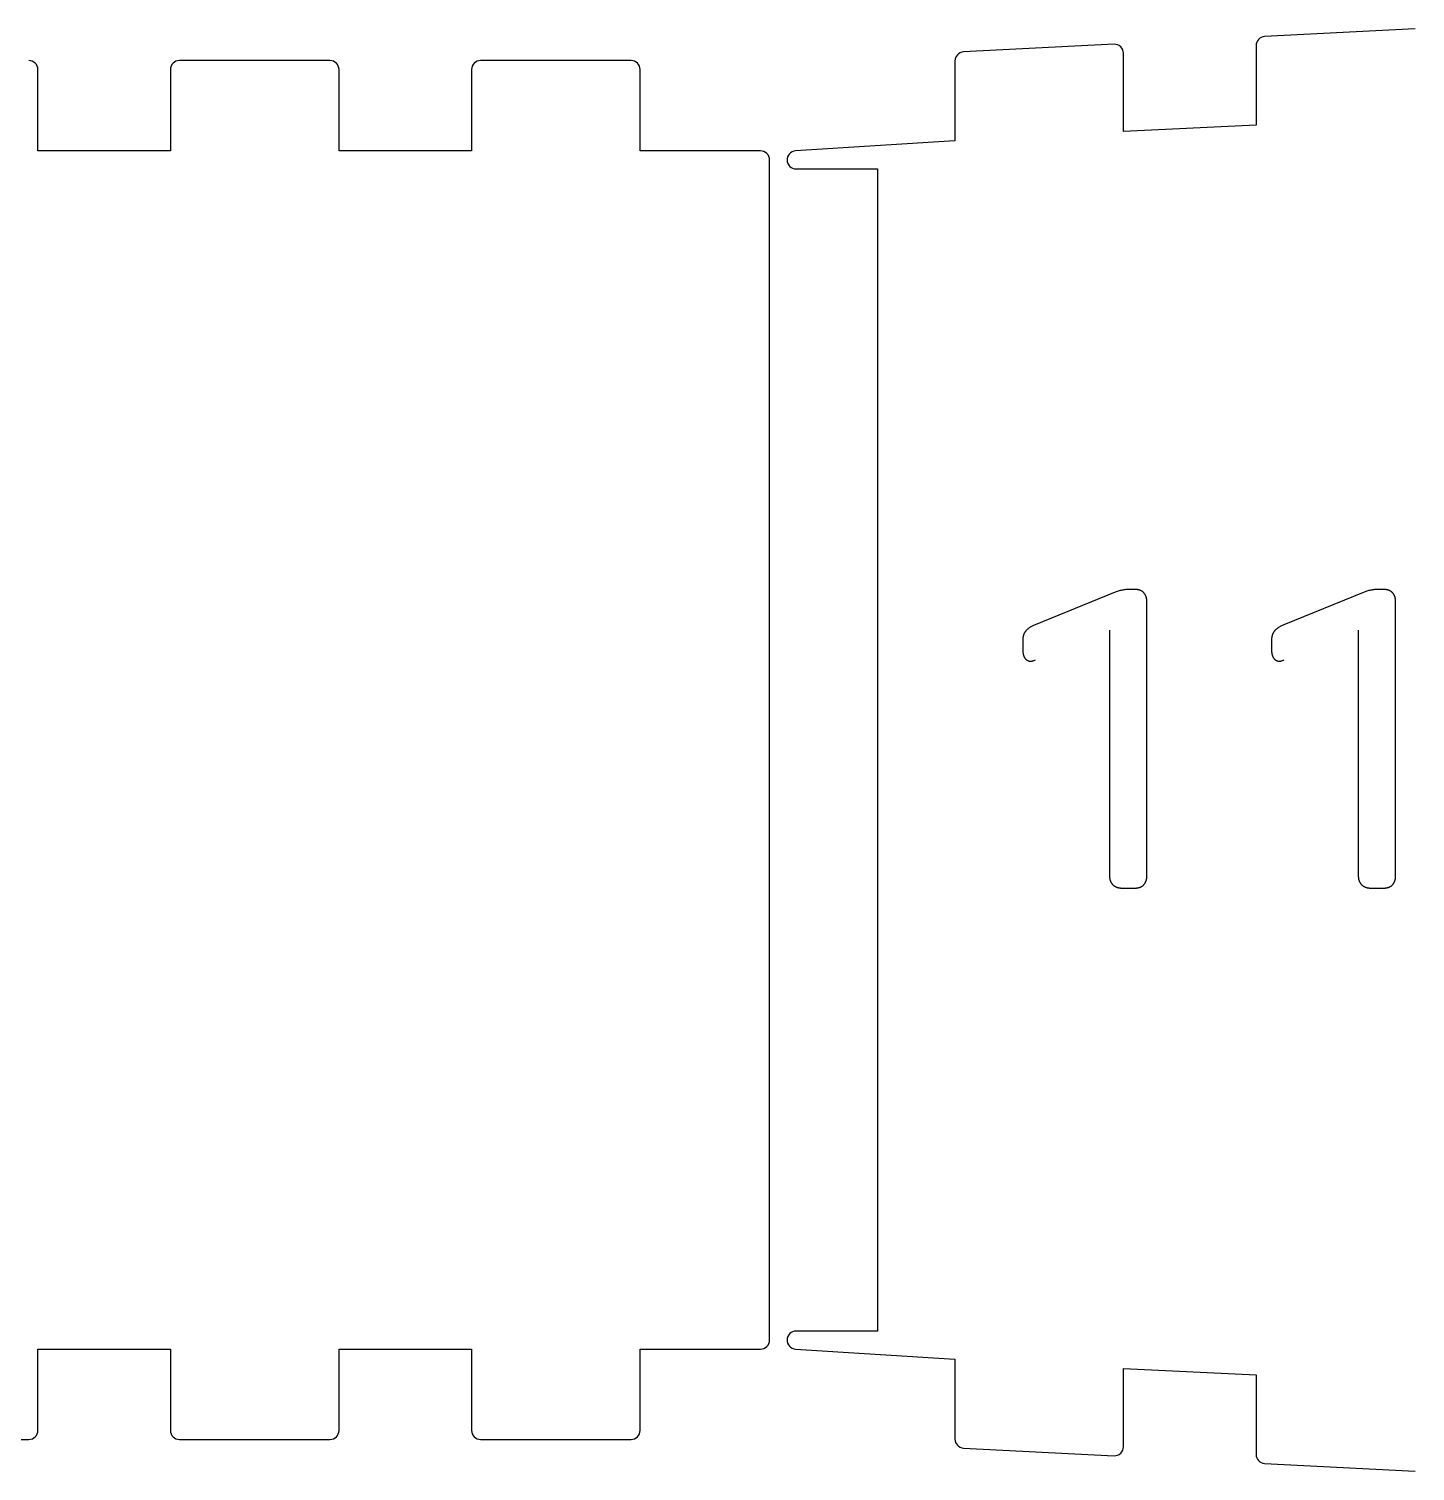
# Model space of a CAD drawing. Extents: x 296 to 1497, y 3 to 304.
# Drawn here: x 1415.23 to 1461.26, y 188.86 to 236.78 of the extents above; entities that cross this region are included whole.
import ezdxf

# ---------------------------------------------------------------- set-up
doc = ezdxf.new("R2010")
doc.units = 0
doc.layers.add('FLAT_PANELS', color=1, linetype='CONTINUOUS')
doc.layers.add('HELP_LINES', color=3, linetype='CONTINUOUS')

msp = doc.modelspace()

# ---------------------------------------------------------------- linework, layer by layer
at = {"layer": 'FLAT_PANELS'}
for p, q in [((1461.265, 236.776, 0), (1456.265, 236.52, 0)), ((1451.265, 236.264, 0), (1446.265, 236.008, 0)), ((1455.98, 236.22, 0), (1455.98, 233.579, 0)), ((1451.58, 233.363, 0), (1451.58, 235.964, 0)), ((1415.527, 232.723, 0), (1415.527, 235.423, 0)), ((1419.927, 235.423, 0), (1419.927, 232.723, 0)), ((1425.227, 235.723, 0), (1420.227, 235.723, 0)), ((1425.527, 232.723, 0), (1425.527, 235.423, 0)), ((1429.927, 235.423, 0), (1429.927, 232.723, 0)), ((1435.227, 235.723, 0), (1430.227, 235.723, 0)), ((1435.527, 232.723, 0), (1435.527, 235.423, 0)), ((1445.98, 235.708, 0), (1445.98, 233.054, 0)), ((1455.98, 233.579, 0), (1451.58, 233.363, 0)), ((1445.98, 233.054, 0), (1440.686, 232.722, 0)), ((1419.927, 232.723, 0), (1415.527, 232.723, 0)), ((1429.927, 232.723, 0), (1425.527, 232.723, 0)), ((1439.524, 232.723, 0), (1435.527, 232.723, 0)), ((1439.824, 193.215, 0), (1439.824, 232.423, 0)), ((1440.706, 232.123, 0), (1443.406, 232.123, 0)), ((1443.406, 232.123, 0), (1443.405, 193.515, 0)), ((1443.405, 193.515, 0), (1440.706, 193.515, 0)), ((1415.527, 190.215, 0), (1415.527, 192.915, 0)), ((1415.527, 192.915, 0), (1419.927, 192.915, 0)), ((1419.927, 192.915, 0), (1419.927, 190.215, 0)), ((1425.527, 190.215, 0), (1425.527, 192.915, 0)), ((1425.527, 192.915, 0), (1429.927, 192.915, 0)), ((1429.927, 192.915, 0), (1429.927, 190.215, 0)), ((1435.527, 190.215, 0), (1435.527, 192.915, 0)), ((1435.527, 192.915, 0), (1439.524, 192.915, 0)), ((1440.686, 192.916, 0), (1445.98, 192.584, 0)), ((1445.98, 192.584, 0), (1445.98, 189.93, 0)), ((1451.58, 189.674, 0), (1451.58, 192.275, 0)), ((1451.58, 192.275, 0), (1455.98, 192.059, 0)), ((1455.98, 192.059, 0), (1455.98, 189.418, 0)), ((1410.227, 189.915, 0), (1415.227, 189.915, 0)), ((1420.227, 189.915, 0), (1425.227, 189.915, 0)), ((1430.227, 189.915, 0), (1435.227, 189.915, 0)), ((1446.265, 189.63, 0), (1451.265, 189.374, 0)), ((1456.265, 189.118, 0), (1461.265, 188.862, 0))]:
    msp.add_line(p, q, dxfattribs=at)
for centre, start, end in [((1451.28, 235.964, 0), 360, 92.9311), ((1456.28, 236.22, 0), 92.9311, 180), ((1446.28, 235.708, 0), 92.9311, 180), ((1415.227, 235.423, 0), 360, 90.0002), ((1420.227, 235.423, 0), 90.0002, 180), ((1425.227, 235.423, 0), 360, 90.0002), ((1430.227, 235.423, 0), 90.0002, 180), ((1435.227, 235.423, 0), 360, 90.0002), ((1439.524, 232.423, 0), 360, 90.0003), ((1440.706, 232.423, 0), 93.8204, 270), ((1439.524, 193.215, 0), 269.9996, 0), ((1440.706, 193.215, 0), 90, 266.1796), ((1415.227, 190.215, 0), 270, 0), ((1420.227, 190.215, 0), 180, 270), ((1425.227, 190.215, 0), 270, 0), ((1430.227, 190.215, 0), 180, 270), ((1435.227, 190.215, 0), 270, 0), ((1446.28, 189.93, 0), 180, 267.0689), ((1451.28, 189.674, 0), 267.0689, 0), ((1456.28, 189.418, 0), 180, 267.0689)]:
    msp.add_arc(centre, 0.3, start, end, dxfattribs=at)
at = {"layer": 'HELP_LINES'}
for p, q in [((1451.308, 218.063), (1448.641, 216.979)), ((1451.339, 218.075), (1451.308, 218.063)), ((1451.37, 218.086), (1451.339, 218.075)), ((1451.401, 218.096), (1451.37, 218.086)), ((1451.433, 218.105), (1451.401, 218.096)), ((1451.464, 218.114), (1451.433, 218.105)), ((1451.496, 218.121), (1451.464, 218.114)), ((1451.528, 218.128), (1451.496, 218.121)), ((1451.56, 218.134), (1451.528, 218.128)), ((1451.592, 218.139), (1451.56, 218.134)), ((1451.624, 218.144), (1451.592, 218.139)), ((1451.657, 218.147), (1451.624, 218.144)), ((1451.689, 218.15), (1451.657, 218.147)), ((1451.722, 218.152), (1451.689, 218.15)), ((1451.755, 218.153), (1451.722, 218.152)), ((1451.788, 218.154), (1451.755, 218.153)), ((1451.961, 218.154), (1451.788, 218.154)), ((1451.974, 218.153), (1451.961, 218.154)), ((1451.986, 218.153), (1451.974, 218.153)), ((1451.997, 218.152), (1451.986, 218.153)), ((1452.009, 218.151), (1451.997, 218.152)), ((1452.02, 218.15), (1452.009, 218.151)), ((1452.032, 218.149), (1452.02, 218.15)), ((1452.043, 218.147), (1452.032, 218.149)), ((1452.054, 218.145), (1452.043, 218.147)), ((1452.064, 218.143), (1452.054, 218.145)), ((1452.075, 218.141), (1452.064, 218.143)), ((1452.085, 218.138), (1452.075, 218.141)), ((1452.095, 218.136), (1452.085, 218.138)), ((1452.105, 218.133), (1452.095, 218.136)), ((1452.115, 218.13), (1452.105, 218.133)), ((1452.125, 218.126), (1452.115, 218.13)), ((1452.134, 218.123), (1452.125, 218.126)), ((1452.143, 218.119), (1452.134, 218.123)), ((1452.152, 218.115), (1452.143, 218.119)), ((1452.161, 218.111), (1452.152, 218.115)), ((1452.17, 218.107), (1452.161, 218.111)), ((1452.178, 218.102), (1452.17, 218.107)), ((1452.186, 218.097), (1452.178, 218.102)), ((1452.194, 218.092), (1452.186, 218.097)), ((1452.202, 218.087), (1452.194, 218.092)), ((1452.21, 218.081), (1452.202, 218.087)), ((1452.218, 218.076), (1452.21, 218.081)), ((1452.225, 218.07), (1452.218, 218.076)), ((1452.232, 218.064), (1452.225, 218.07)), ((1452.239, 218.057), (1452.232, 218.064)), ((1452.246, 218.051), (1452.239, 218.057)), ((1452.252, 218.044), (1452.246, 218.051)), ((1452.259, 218.037), (1452.252, 218.044)), ((1452.265, 218.03), (1452.259, 218.037)), ((1452.271, 218.023), (1452.265, 218.03)), ((1452.276, 218.015), (1452.271, 218.023)), ((1452.282, 218.008), (1452.276, 218.015)), ((1459.569, 218.063), (1456.902, 216.979)), ((1459.6, 218.075), (1459.569, 218.063)), ((1459.631, 218.086), (1459.6, 218.075)), ((1459.662, 218.096), (1459.631, 218.086)), ((1459.694, 218.105), (1459.662, 218.096)), ((1459.725, 218.114), (1459.694, 218.105)), ((1459.757, 218.121), (1459.725, 218.114)), ((1459.789, 218.128), (1459.757, 218.121)), ((1459.821, 218.134), (1459.789, 218.128)), ((1459.853, 218.139), (1459.821, 218.134)), ((1459.885, 218.144), (1459.853, 218.139)), ((1459.917, 218.147), (1459.885, 218.144)), ((1459.95, 218.15), (1459.917, 218.147)), ((1459.983, 218.152), (1459.95, 218.15)), ((1460.016, 218.153), (1459.983, 218.152)), ((1460.049, 218.154), (1460.016, 218.153)), ((1460.222, 218.154), (1460.049, 218.154)), ((1460.234, 218.153), (1460.222, 218.154)), ((1460.246, 218.153), (1460.234, 218.153)), ((1460.258, 218.152), (1460.246, 218.153)), ((1460.27, 218.151), (1460.258, 218.152)), ((1460.281, 218.15), (1460.27, 218.151)), ((1460.293, 218.149), (1460.281, 218.15)), ((1460.304, 218.147), (1460.293, 218.149)), ((1460.315, 218.145), (1460.304, 218.147)), ((1460.325, 218.143), (1460.315, 218.145)), ((1460.336, 218.141), (1460.325, 218.143)), ((1460.346, 218.138), (1460.336, 218.141)), ((1460.356, 218.136), (1460.346, 218.138)), ((1460.366, 218.133), (1460.356, 218.136)), ((1460.376, 218.13), (1460.366, 218.133)), ((1460.386, 218.126), (1460.376, 218.13)), ((1460.395, 218.123), (1460.386, 218.126)), ((1460.404, 218.119), (1460.395, 218.123)), ((1460.413, 218.115), (1460.404, 218.119)), ((1460.422, 218.111), (1460.413, 218.115)), ((1460.431, 218.107), (1460.422, 218.111)), ((1460.439, 218.102), (1460.431, 218.107)), ((1460.447, 218.097), (1460.439, 218.102)), ((1460.455, 218.092), (1460.447, 218.097)), ((1460.463, 218.087), (1460.455, 218.092)), ((1460.471, 218.081), (1460.463, 218.087)), ((1460.478, 218.076), (1460.471, 218.081)), ((1460.486, 218.07), (1460.478, 218.076)), ((1460.493, 218.064), (1460.486, 218.07)), ((1460.5, 218.057), (1460.493, 218.064)), ((1460.506, 218.051), (1460.5, 218.057)), ((1460.513, 218.044), (1460.506, 218.051)), ((1460.519, 218.037), (1460.513, 218.044)), ((1460.526, 218.03), (1460.519, 218.037)), ((1460.532, 218.023), (1460.526, 218.03)), ((1460.537, 218.015), (1460.532, 218.023)), ((1460.543, 218.008), (1460.537, 218.015)), ((1452.287, 218), (1452.282, 218.008)), ((1452.292, 217.992), (1452.287, 218)), ((1452.297, 217.984), (1452.292, 217.992)), ((1452.302, 217.976), (1452.297, 217.984)), ((1452.307, 217.968), (1452.302, 217.976)), ((1452.311, 217.96), (1452.307, 217.968)), ((1452.315, 217.951), (1452.311, 217.96)), ((1452.319, 217.942), (1452.315, 217.951)), ((1452.323, 217.933), (1452.319, 217.942)), ((1452.326, 217.924), (1452.323, 217.933)), ((1452.33, 217.915), (1452.326, 217.924)), ((1452.333, 217.906), (1452.33, 217.915)), ((1452.336, 217.896), (1452.333, 217.906)), ((1452.338, 217.887), (1452.336, 217.896)), ((1452.341, 217.877), (1452.338, 217.887)), ((1452.343, 217.867), (1452.341, 217.877)), ((1452.345, 217.857), (1452.343, 217.867)), ((1452.347, 217.846), (1452.345, 217.857)), ((1452.349, 217.836), (1452.347, 217.846)), ((1452.351, 217.825), (1452.349, 217.836)), ((1452.352, 217.815), (1452.351, 217.825)), ((1452.353, 217.804), (1452.352, 217.815)), ((1452.354, 217.793), (1452.353, 217.804)), ((1452.355, 217.782), (1452.354, 217.793)), ((1452.355, 217.77), (1452.355, 217.782)), ((1452.355, 217.759), (1452.355, 217.77)), ((1452.356, 217.747), (1452.355, 217.759)), ((1452.355, 208.626), (1452.356, 217.747)), ((1460.548, 218), (1460.543, 218.008)), ((1460.553, 217.992), (1460.548, 218)), ((1460.558, 217.984), (1460.553, 217.992)), ((1460.563, 217.976), (1460.558, 217.984)), ((1460.568, 217.968), (1460.563, 217.976)), ((1460.572, 217.96), (1460.568, 217.968)), ((1460.576, 217.951), (1460.572, 217.96)), ((1460.58, 217.942), (1460.576, 217.951)), ((1460.584, 217.933), (1460.58, 217.942)), ((1460.587, 217.924), (1460.584, 217.933)), ((1460.591, 217.915), (1460.587, 217.924)), ((1460.594, 217.906), (1460.591, 217.915)), ((1460.597, 217.896), (1460.594, 217.906)), ((1460.599, 217.887), (1460.597, 217.896)), ((1460.602, 217.877), (1460.599, 217.887)), ((1460.604, 217.867), (1460.602, 217.877)), ((1460.606, 217.857), (1460.604, 217.867)), ((1460.608, 217.846), (1460.606, 217.857)), ((1460.61, 217.836), (1460.608, 217.846)), ((1460.611, 217.825), (1460.61, 217.836)), ((1460.613, 217.815), (1460.611, 217.825)), ((1460.614, 217.804), (1460.613, 217.815)), ((1460.615, 217.793), (1460.614, 217.804)), ((1460.615, 217.782), (1460.615, 217.793)), ((1460.616, 217.77), (1460.615, 217.782)), ((1460.616, 217.759), (1460.616, 217.77)), ((1460.616, 217.747), (1460.616, 217.759)), ((1460.616, 208.626), (1460.616, 217.747)), ((1448.245, 216.578), (1448.243, 216.567)), ((1448.247, 216.589), (1448.245, 216.578)), ((1448.249, 216.599), (1448.247, 216.589)), ((1448.252, 216.61), (1448.249, 216.599)), ((1448.255, 216.62), (1448.252, 216.61)), ((1448.258, 216.63), (1448.255, 216.62)), ((1448.261, 216.64), (1448.258, 216.63)), ((1448.264, 216.65), (1448.261, 216.64)), ((1448.268, 216.66), (1448.264, 216.65)), ((1448.271, 216.669), (1448.268, 216.66)), ((1448.275, 216.679), (1448.271, 216.669)), ((1448.279, 216.688), (1448.275, 216.679)), ((1448.284, 216.697), (1448.279, 216.688)), ((1448.288, 216.706), (1448.284, 216.697)), ((1448.293, 216.714), (1448.288, 216.706)), ((1448.298, 216.723), (1448.293, 216.714)), ((1448.303, 216.731), (1448.298, 216.723)), ((1448.308, 216.739), (1448.303, 216.731)), ((1448.314, 216.747), (1448.308, 216.739)), ((1448.32, 216.755), (1448.314, 216.747)), ((1448.326, 216.763), (1448.32, 216.755)), ((1448.332, 216.77), (1448.326, 216.763)), ((1448.338, 216.778), (1448.332, 216.77)), ((1448.345, 216.785), (1448.338, 216.778)), ((1448.351, 216.792), (1448.345, 216.785)), ((1448.358, 216.799), (1448.351, 216.792)), ((1448.366, 216.806), (1448.358, 216.799)), ((1448.38, 216.82), (1448.366, 216.806)), ((1448.396, 216.834), (1448.38, 216.82)), ((1448.412, 216.847), (1448.396, 216.834)), ((1448.429, 216.86), (1448.412, 216.847)), ((1448.447, 216.873), (1448.429, 216.86)), ((1448.466, 216.886), (1448.447, 216.873)), ((1448.485, 216.898), (1448.466, 216.886)), ((1448.505, 216.911), (1448.485, 216.898)), ((1448.526, 216.923), (1448.505, 216.911)), ((1448.548, 216.934), (1448.526, 216.923)), ((1448.57, 216.946), (1448.548, 216.934)), ((1448.593, 216.957), (1448.57, 216.946)), ((1448.617, 216.968), (1448.593, 216.957)), ((1448.641, 216.979), (1448.617, 216.968)), ((1451.115, 216.804), (1451.115, 208.626)), ((1456.506, 216.578), (1456.504, 216.567)), ((1456.508, 216.589), (1456.506, 216.578)), ((1456.51, 216.599), (1456.508, 216.589)), ((1456.513, 216.61), (1456.51, 216.599)), ((1456.515, 216.62), (1456.513, 216.61)), ((1456.518, 216.63), (1456.515, 216.62)), ((1456.522, 216.64), (1456.518, 216.63)), ((1456.525, 216.65), (1456.522, 216.64)), ((1456.528, 216.66), (1456.525, 216.65)), ((1456.532, 216.669), (1456.528, 216.66)), ((1456.536, 216.679), (1456.532, 216.669)), ((1456.54, 216.688), (1456.536, 216.679)), ((1456.545, 216.697), (1456.54, 216.688)), ((1456.549, 216.706), (1456.545, 216.697)), ((1456.554, 216.714), (1456.549, 216.706)), ((1456.559, 216.723), (1456.554, 216.714)), ((1456.564, 216.731), (1456.559, 216.723)), ((1456.569, 216.739), (1456.564, 216.731)), ((1456.575, 216.747), (1456.569, 216.739)), ((1456.581, 216.755), (1456.575, 216.747)), ((1456.587, 216.763), (1456.581, 216.755)), ((1456.593, 216.77), (1456.587, 216.763)), ((1456.599, 216.778), (1456.593, 216.77)), ((1456.606, 216.785), (1456.599, 216.778)), ((1456.612, 216.792), (1456.606, 216.785)), ((1456.619, 216.799), (1456.612, 216.792)), ((1456.626, 216.806), (1456.619, 216.799)), ((1456.641, 216.82), (1456.626, 216.806)), ((1456.657, 216.834), (1456.641, 216.82)), ((1456.673, 216.847), (1456.657, 216.834)), ((1456.69, 216.86), (1456.673, 216.847)), ((1456.708, 216.873), (1456.69, 216.86)), ((1456.727, 216.886), (1456.708, 216.873)), ((1456.746, 216.898), (1456.727, 216.886)), ((1456.766, 216.911), (1456.746, 216.898)), ((1456.787, 216.923), (1456.766, 216.911)), ((1456.808, 216.934), (1456.787, 216.923)), ((1456.831, 216.946), (1456.808, 216.934)), ((1456.854, 216.957), (1456.831, 216.946)), ((1456.878, 216.968), (1456.854, 216.957)), ((1456.902, 216.979), (1456.878, 216.968)), ((1459.376, 216.804), (1459.376, 208.626)), ((1448.236, 216.498), (1448.235, 216.486)), ((1448.235, 216.486), (1448.235, 216.132)), ((1448.235, 216.132), (1448.235, 216.112)), ((1448.235, 216.112), (1448.236, 216.093)), ((1448.237, 216.522), (1448.236, 216.51)), ((1448.236, 216.51), (1448.236, 216.498)), ((1448.236, 216.093), (1448.237, 216.074)), ((1448.238, 216.533), (1448.237, 216.522)), ((1448.24, 216.545), (1448.238, 216.533)), ((1448.241, 216.556), (1448.24, 216.545)), ((1448.243, 216.567), (1448.241, 216.556)), ((1456.497, 216.498), (1456.496, 216.486)), ((1456.496, 216.486), (1456.496, 216.132)), ((1456.496, 216.132), (1456.496, 216.112)), ((1456.496, 216.112), (1456.497, 216.093)), ((1456.498, 216.522), (1456.497, 216.51)), ((1456.497, 216.51), (1456.497, 216.498)), ((1456.497, 216.093), (1456.498, 216.074)), ((1456.499, 216.533), (1456.498, 216.522)), ((1456.501, 216.545), (1456.499, 216.533)), ((1456.502, 216.556), (1456.501, 216.545)), ((1456.504, 216.567), (1456.502, 216.556)), ((1448.237, 216.074), (1448.239, 216.055)), ((1448.239, 216.055), (1448.242, 216.037)), ((1448.242, 216.037), (1448.243, 216.028)), ((1448.243, 216.028), (1448.245, 216.019)), ((1448.245, 216.019), (1448.246, 216.011)), ((1448.246, 216.011), (1448.248, 216.002)), ((1448.248, 216.002), (1448.25, 215.994)), ((1448.25, 215.994), (1448.253, 215.986)), ((1448.253, 215.986), (1448.255, 215.978)), ((1448.255, 215.978), (1448.257, 215.97)), ((1448.257, 215.97), (1448.26, 215.962)), ((1448.26, 215.962), (1448.262, 215.954)), ((1448.262, 215.954), (1448.265, 215.946)), ((1448.265, 215.946), (1448.268, 215.939)), ((1448.268, 215.939), (1448.271, 215.931)), ((1448.271, 215.931), (1448.275, 215.924)), ((1448.275, 215.924), (1448.278, 215.917)), ((1448.278, 215.917), (1448.282, 215.91)), ((1448.282, 215.91), (1448.285, 215.903)), ((1448.285, 215.903), (1448.289, 215.896)), ((1448.289, 215.896), (1448.293, 215.889)), ((1448.293, 215.889), (1448.297, 215.883)), ((1448.297, 215.883), (1448.301, 215.877)), ((1448.301, 215.877), (1448.306, 215.87)), ((1448.306, 215.87), (1448.31, 215.864)), ((1448.31, 215.864), (1448.315, 215.858)), ((1448.315, 215.858), (1448.319, 215.852)), ((1448.319, 215.852), (1448.324, 215.847)), ((1448.324, 215.847), (1448.329, 215.841)), ((1448.329, 215.841), (1448.334, 215.836)), ((1448.334, 215.836), (1448.339, 215.831)), ((1448.339, 215.831), (1448.344, 215.826)), ((1448.344, 215.826), (1448.349, 215.822)), ((1448.349, 215.822), (1448.354, 215.817)), ((1448.354, 215.817), (1448.36, 215.813)), ((1448.36, 215.813), (1448.365, 215.809)), ((1448.365, 215.809), (1448.371, 215.805)), ((1448.371, 215.805), (1448.376, 215.802)), ((1448.376, 215.802), (1448.382, 215.798)), ((1448.382, 215.798), (1448.388, 215.795)), ((1448.388, 215.795), (1448.394, 215.792)), ((1448.394, 215.792), (1448.4, 215.789)), ((1448.4, 215.789), (1448.406, 215.787)), ((1448.406, 215.787), (1448.412, 215.784)), ((1448.412, 215.784), (1448.418, 215.782)), ((1448.418, 215.782), (1448.425, 215.78)), ((1448.425, 215.78), (1448.431, 215.778)), ((1448.431, 215.778), (1448.438, 215.776)), ((1448.438, 215.776), (1448.444, 215.775)), ((1448.444, 215.775), (1448.451, 215.774)), ((1448.451, 215.774), (1448.458, 215.773)), ((1448.458, 215.773), (1448.465, 215.772)), ((1448.465, 215.772), (1448.472, 215.771)), ((1448.472, 215.771), (1448.479, 215.771)), ((1448.479, 215.771), (1448.486, 215.77)), ((1448.486, 215.77), (1448.493, 215.77)), ((1448.493, 215.77), (1448.499, 215.77)), ((1448.499, 215.77), (1448.504, 215.77)), ((1448.504, 215.77), (1448.51, 215.771)), ((1448.51, 215.771), (1448.516, 215.771)), ((1448.516, 215.771), (1448.521, 215.772)), ((1448.521, 215.772), (1448.527, 215.772)), ((1448.527, 215.772), (1448.532, 215.773)), ((1448.532, 215.773), (1448.538, 215.774)), ((1448.538, 215.774), (1448.543, 215.775)), ((1448.543, 215.775), (1448.548, 215.776)), ((1448.548, 215.776), (1448.554, 215.778)), ((1448.554, 215.778), (1448.559, 215.779)), ((1448.559, 215.779), (1448.565, 215.781)), ((1448.565, 215.781), (1448.57, 215.782)), ((1448.57, 215.782), (1448.575, 215.784)), ((1448.575, 215.784), (1448.654, 215.815)), ((1456.498, 216.074), (1456.5, 216.055)), ((1456.5, 216.055), (1456.503, 216.037)), ((1456.503, 216.037), (1456.504, 216.028)), ((1456.504, 216.028), (1456.506, 216.019)), ((1456.506, 216.019), (1456.507, 216.011)), ((1456.507, 216.011), (1456.509, 216.002)), ((1456.509, 216.002), (1456.511, 215.994)), ((1456.511, 215.994), (1456.513, 215.986)), ((1456.513, 215.986), (1456.516, 215.978)), ((1456.516, 215.978), (1456.518, 215.97)), ((1456.518, 215.97), (1456.521, 215.962)), ((1456.521, 215.962), (1456.523, 215.954)), ((1456.523, 215.954), (1456.526, 215.946)), ((1456.526, 215.946), (1456.529, 215.939)), ((1456.529, 215.939), (1456.532, 215.931)), ((1456.532, 215.931), (1456.536, 215.924)), ((1456.536, 215.924), (1456.539, 215.917)), ((1456.539, 215.917), (1456.542, 215.91)), ((1456.542, 215.91), (1456.546, 215.903)), ((1456.546, 215.903), (1456.55, 215.896)), ((1456.55, 215.896), (1456.554, 215.889)), ((1456.554, 215.889), (1456.558, 215.883)), ((1456.558, 215.883), (1456.562, 215.877)), ((1456.562, 215.877), (1456.567, 215.87)), ((1456.567, 215.87), (1456.571, 215.864)), ((1456.571, 215.864), (1456.576, 215.858)), ((1456.576, 215.858), (1456.58, 215.852)), ((1456.58, 215.852), (1456.585, 215.847)), ((1456.585, 215.847), (1456.59, 215.841)), ((1456.59, 215.841), (1456.595, 215.836)), ((1456.595, 215.836), (1456.6, 215.831)), ((1456.6, 215.831), (1456.605, 215.826)), ((1456.605, 215.826), (1456.61, 215.822)), ((1456.61, 215.822), (1456.615, 215.817)), ((1456.615, 215.817), (1456.621, 215.813)), ((1456.621, 215.813), (1456.626, 215.809)), ((1456.626, 215.809), (1456.632, 215.805)), ((1456.632, 215.805), (1456.637, 215.802)), ((1456.637, 215.802), (1456.643, 215.798)), ((1456.643, 215.798), (1456.649, 215.795)), ((1456.649, 215.795), (1456.655, 215.792)), ((1456.655, 215.792), (1456.661, 215.789)), ((1456.661, 215.789), (1456.667, 215.787)), ((1456.667, 215.787), (1456.673, 215.784)), ((1456.673, 215.784), (1456.679, 215.782)), ((1456.679, 215.782), (1456.685, 215.78)), ((1456.685, 215.78), (1456.692, 215.778)), ((1456.692, 215.778), (1456.698, 215.776)), ((1456.698, 215.776), (1456.705, 215.775)), ((1456.705, 215.775), (1456.712, 215.774)), ((1456.712, 215.774), (1456.719, 215.773)), ((1456.719, 215.773), (1456.725, 215.772)), ((1456.725, 215.772), (1456.732, 215.771)), ((1456.732, 215.771), (1456.739, 215.771)), ((1456.739, 215.771), (1456.747, 215.77)), ((1456.747, 215.77), (1456.754, 215.77)), ((1456.754, 215.77), (1456.76, 215.77)), ((1456.76, 215.77), (1456.765, 215.77)), ((1456.765, 215.77), (1456.771, 215.771)), ((1456.771, 215.771), (1456.776, 215.771)), ((1456.776, 215.771), (1456.782, 215.772)), ((1456.782, 215.772), (1456.787, 215.772)), ((1456.787, 215.772), (1456.793, 215.773)), ((1456.793, 215.773), (1456.798, 215.774)), ((1456.798, 215.774), (1456.804, 215.775)), ((1456.804, 215.775), (1456.809, 215.776)), ((1456.809, 215.776), (1456.815, 215.778)), ((1456.815, 215.778), (1456.82, 215.779)), ((1456.82, 215.779), (1456.825, 215.781)), ((1456.825, 215.781), (1456.831, 215.782)), ((1456.831, 215.782), (1456.836, 215.784)), ((1456.836, 215.784), (1456.915, 215.815)), ((1451.115, 208.626), (1451.116, 208.615)), ((1451.116, 208.615), (1451.116, 208.604)), ((1451.116, 208.604), (1451.117, 208.592)), ((1451.117, 208.592), (1451.118, 208.581)), ((1451.118, 208.581), (1451.119, 208.571)), ((1451.119, 208.571), (1451.121, 208.56)), ((1451.121, 208.56), (1451.122, 208.549)), ((1451.122, 208.549), (1451.124, 208.539)), ((1451.124, 208.539), (1451.126, 208.529)), ((1451.126, 208.529), (1451.129, 208.518)), ((1451.129, 208.518), (1451.131, 208.508)), ((1451.131, 208.508), (1451.134, 208.499)), ((1451.134, 208.499), (1451.137, 208.489)), ((1451.137, 208.489), (1451.14, 208.48)), ((1451.14, 208.48), (1451.144, 208.47)), ((1451.144, 208.47), (1451.147, 208.461)), ((1451.147, 208.461), (1451.151, 208.452)), ((1451.151, 208.452), (1451.155, 208.443)), ((1451.155, 208.443), (1451.159, 208.434)), ((1451.159, 208.434), (1451.164, 208.426)), ((1451.164, 208.426), (1451.169, 208.417)), ((1452.307, 208.417), (1452.311, 208.426)), ((1452.311, 208.426), (1452.315, 208.434)), ((1452.315, 208.434), (1452.319, 208.443)), ((1452.319, 208.443), (1452.323, 208.452)), ((1452.323, 208.452), (1452.326, 208.461)), ((1452.326, 208.461), (1452.33, 208.47)), ((1452.33, 208.47), (1452.333, 208.48)), ((1452.333, 208.48), (1452.336, 208.489)), ((1452.336, 208.489), (1452.338, 208.499)), ((1452.338, 208.499), (1452.341, 208.508)), ((1452.341, 208.508), (1452.343, 208.518)), ((1452.343, 208.518), (1452.345, 208.529)), ((1452.345, 208.529), (1452.347, 208.539)), ((1452.347, 208.539), (1452.349, 208.549)), ((1452.349, 208.549), (1452.351, 208.56)), ((1452.351, 208.56), (1452.352, 208.571)), ((1452.352, 208.571), (1452.353, 208.581)), ((1452.353, 208.581), (1452.354, 208.592)), ((1452.354, 208.592), (1452.355, 208.604)), ((1452.355, 208.615), (1452.355, 208.626)), ((1452.355, 208.604), (1452.355, 208.615)), ((1459.376, 208.626), (1459.377, 208.615)), ((1459.377, 208.615), (1459.377, 208.604)), ((1459.377, 208.604), (1459.378, 208.592)), ((1459.378, 208.592), (1459.379, 208.581)), ((1459.379, 208.581), (1459.38, 208.571)), ((1459.38, 208.571), (1459.382, 208.56)), ((1459.382, 208.56), (1459.383, 208.549)), ((1459.383, 208.549), (1459.385, 208.539)), ((1459.385, 208.539), (1459.387, 208.529)), ((1459.387, 208.529), (1459.389, 208.518)), ((1459.389, 208.518), (1459.392, 208.508)), ((1459.392, 208.508), (1459.395, 208.499)), ((1459.395, 208.499), (1459.398, 208.489)), ((1459.398, 208.489), (1459.401, 208.48)), ((1459.401, 208.48), (1459.404, 208.47)), ((1459.404, 208.47), (1459.408, 208.461)), ((1459.408, 208.461), (1459.412, 208.452)), ((1459.412, 208.452), (1459.416, 208.443)), ((1459.416, 208.443), (1459.42, 208.434)), ((1459.42, 208.434), (1459.425, 208.426)), ((1459.425, 208.426), (1459.43, 208.417)), ((1460.568, 208.417), (1460.572, 208.426)), ((1460.572, 208.426), (1460.576, 208.434)), ((1460.576, 208.434), (1460.58, 208.443)), ((1460.58, 208.443), (1460.584, 208.452)), ((1460.584, 208.452), (1460.587, 208.461)), ((1460.587, 208.461), (1460.591, 208.47)), ((1460.591, 208.47), (1460.594, 208.48)), ((1460.594, 208.48), (1460.597, 208.489)), ((1460.597, 208.489), (1460.599, 208.499)), ((1460.599, 208.499), (1460.602, 208.508)), ((1460.602, 208.508), (1460.604, 208.518)), ((1460.604, 208.518), (1460.606, 208.529)), ((1460.606, 208.529), (1460.608, 208.539)), ((1460.608, 208.539), (1460.61, 208.549)), ((1460.61, 208.549), (1460.611, 208.56)), ((1460.611, 208.56), (1460.613, 208.571)), ((1460.613, 208.571), (1460.614, 208.581)), ((1460.614, 208.581), (1460.615, 208.592)), ((1460.615, 208.604), (1460.616, 208.615)), ((1460.615, 208.592), (1460.615, 208.604)), ((1460.616, 208.615), (1460.616, 208.626)), ((1451.169, 208.417), (1451.174, 208.409)), ((1451.174, 208.409), (1451.179, 208.401)), ((1451.179, 208.401), (1451.184, 208.393)), ((1451.184, 208.393), (1451.19, 208.385)), ((1451.19, 208.385), (1451.196, 208.377)), ((1451.196, 208.377), (1451.202, 208.37)), ((1451.202, 208.37), (1451.208, 208.362)), ((1451.208, 208.362), (1451.215, 208.355)), ((1451.215, 208.355), (1451.221, 208.348)), ((1451.221, 208.348), (1451.228, 208.341)), ((1451.228, 208.341), (1451.235, 208.334)), ((1451.235, 208.334), (1451.243, 208.328)), ((1451.243, 208.328), (1451.25, 208.321)), ((1451.25, 208.321), (1451.258, 208.315)), ((1451.258, 208.315), (1451.266, 208.309)), ((1451.266, 208.309), (1451.274, 208.304)), ((1451.274, 208.304), (1451.282, 208.298)), ((1451.282, 208.298), (1451.29, 208.293)), ((1451.29, 208.293), (1451.299, 208.288)), ((1451.299, 208.288), (1451.308, 208.283)), ((1451.308, 208.283), (1451.316, 208.279)), ((1451.316, 208.279), (1451.325, 208.274)), ((1451.325, 208.274), (1451.335, 208.27)), ((1451.335, 208.27), (1451.344, 208.266)), ((1451.344, 208.266), (1451.354, 208.262)), ((1451.354, 208.262), (1451.363, 208.259)), ((1451.363, 208.259), (1451.373, 208.256)), ((1451.373, 208.256), (1451.383, 208.252)), ((1451.383, 208.252), (1451.394, 208.25)), ((1451.394, 208.25), (1451.404, 208.247)), ((1451.404, 208.247), (1451.415, 208.244)), ((1451.415, 208.244), (1451.425, 208.242)), ((1451.425, 208.242), (1451.436, 208.24)), ((1451.436, 208.24), (1451.447, 208.238)), ((1451.447, 208.238), (1451.459, 208.237)), ((1451.459, 208.237), (1451.47, 208.235)), ((1451.47, 208.235), (1451.482, 208.234)), ((1451.482, 208.234), (1451.493, 208.233)), ((1451.493, 208.233), (1451.505, 208.232)), ((1451.505, 208.232), (1451.517, 208.232)), ((1451.517, 208.232), (1451.53, 208.232)), ((1451.53, 208.232), (1451.961, 208.232)), ((1451.961, 208.232), (1451.974, 208.232)), ((1451.974, 208.232), (1451.986, 208.232)), ((1451.986, 208.232), (1451.997, 208.233)), ((1451.997, 208.233), (1452.009, 208.234)), ((1452.009, 208.234), (1452.02, 208.235)), ((1452.02, 208.235), (1452.032, 208.237)), ((1452.032, 208.237), (1452.043, 208.238)), ((1452.043, 208.238), (1452.054, 208.24)), ((1452.054, 208.24), (1452.064, 208.242)), ((1452.064, 208.242), (1452.075, 208.244)), ((1452.075, 208.244), (1452.085, 208.247)), ((1452.085, 208.247), (1452.095, 208.25)), ((1452.095, 208.25), (1452.105, 208.252)), ((1452.105, 208.252), (1452.115, 208.256)), ((1452.115, 208.256), (1452.125, 208.259)), ((1452.125, 208.259), (1452.134, 208.262)), ((1452.134, 208.262), (1452.143, 208.266)), ((1452.143, 208.266), (1452.152, 208.27)), ((1452.152, 208.27), (1452.161, 208.274)), ((1452.161, 208.274), (1452.17, 208.279)), ((1452.17, 208.279), (1452.178, 208.283)), ((1452.178, 208.283), (1452.186, 208.288)), ((1452.186, 208.288), (1452.194, 208.293)), ((1452.194, 208.293), (1452.202, 208.298)), ((1452.202, 208.298), (1452.21, 208.304)), ((1452.21, 208.304), (1452.218, 208.309)), ((1452.218, 208.309), (1452.225, 208.315)), ((1452.225, 208.315), (1452.232, 208.321)), ((1452.232, 208.321), (1452.239, 208.328)), ((1452.239, 208.328), (1452.246, 208.334)), ((1452.246, 208.334), (1452.252, 208.341)), ((1452.252, 208.341), (1452.259, 208.348)), ((1452.259, 208.348), (1452.265, 208.355)), ((1452.265, 208.355), (1452.271, 208.362)), ((1452.271, 208.362), (1452.276, 208.37)), ((1452.276, 208.37), (1452.282, 208.377)), ((1452.282, 208.377), (1452.287, 208.385)), ((1452.287, 208.385), (1452.292, 208.393)), ((1452.292, 208.393), (1452.297, 208.401)), ((1452.297, 208.401), (1452.302, 208.409)), ((1452.302, 208.409), (1452.307, 208.417)), ((1459.43, 208.417), (1459.435, 208.409)), ((1459.435, 208.409), (1459.44, 208.401)), ((1459.44, 208.401), (1459.445, 208.393)), ((1459.445, 208.393), (1459.451, 208.385)), ((1459.451, 208.385), (1459.457, 208.377)), ((1459.457, 208.377), (1459.463, 208.37)), ((1459.463, 208.37), (1459.469, 208.362)), ((1459.469, 208.362), (1459.475, 208.355)), ((1459.475, 208.355), (1459.482, 208.348)), ((1459.482, 208.348), (1459.489, 208.341)), ((1459.489, 208.341), (1459.496, 208.334)), ((1459.496, 208.334), (1459.504, 208.328)), ((1459.504, 208.328), (1459.511, 208.321)), ((1459.511, 208.321), (1459.519, 208.315)), ((1459.519, 208.315), (1459.527, 208.309)), ((1459.527, 208.309), (1459.535, 208.304)), ((1459.535, 208.304), (1459.543, 208.298)), ((1459.543, 208.298), (1459.551, 208.293)), ((1459.551, 208.293), (1459.56, 208.288)), ((1459.56, 208.288), (1459.568, 208.283)), ((1459.568, 208.283), (1459.577, 208.279)), ((1459.577, 208.279), (1459.586, 208.274)), ((1459.586, 208.274), (1459.596, 208.27)), ((1459.596, 208.27), (1459.605, 208.266)), ((1459.605, 208.266), (1459.614, 208.262)), ((1459.614, 208.262), (1459.624, 208.259)), ((1459.624, 208.259), (1459.634, 208.256)), ((1459.634, 208.256), (1459.644, 208.252)), ((1459.644, 208.252), (1459.654, 208.25)), ((1459.654, 208.25), (1459.665, 208.247)), ((1459.665, 208.247), (1459.675, 208.244)), ((1459.675, 208.244), (1459.686, 208.242)), ((1459.686, 208.242), (1459.697, 208.24)), ((1459.697, 208.24), (1459.708, 208.238)), ((1459.708, 208.238), (1459.719, 208.237)), ((1459.719, 208.237), (1459.731, 208.235)), ((1459.731, 208.235), (1459.742, 208.234)), ((1459.742, 208.234), (1459.754, 208.233)), ((1459.754, 208.233), (1459.766, 208.232)), ((1459.766, 208.232), (1459.778, 208.232)), ((1459.778, 208.232), (1459.791, 208.232)), ((1459.791, 208.232), (1460.222, 208.232)), ((1460.222, 208.232), (1460.234, 208.232)), ((1460.234, 208.232), (1460.246, 208.232)), ((1460.246, 208.232), (1460.258, 208.233)), ((1460.258, 208.233), (1460.27, 208.234)), ((1460.27, 208.234), (1460.281, 208.235)), ((1460.281, 208.235), (1460.293, 208.237)), ((1460.293, 208.237), (1460.304, 208.238)), ((1460.304, 208.238), (1460.315, 208.24)), ((1460.315, 208.24), (1460.325, 208.242)), ((1460.325, 208.242), (1460.336, 208.244)), ((1460.336, 208.244), (1460.346, 208.247)), ((1460.346, 208.247), (1460.356, 208.25)), ((1460.356, 208.25), (1460.366, 208.252)), ((1460.366, 208.252), (1460.376, 208.256)), ((1460.376, 208.256), (1460.386, 208.259)), ((1460.386, 208.259), (1460.395, 208.262)), ((1460.395, 208.262), (1460.404, 208.266)), ((1460.404, 208.266), (1460.413, 208.27)), ((1460.413, 208.27), (1460.422, 208.274)), ((1460.422, 208.274), (1460.431, 208.279)), ((1460.431, 208.279), (1460.439, 208.283)), ((1460.439, 208.283), (1460.447, 208.288)), ((1460.447, 208.288), (1460.455, 208.293)), ((1460.455, 208.293), (1460.463, 208.298)), ((1460.463, 208.298), (1460.471, 208.304)), ((1460.471, 208.304), (1460.478, 208.309)), ((1460.478, 208.309), (1460.486, 208.315)), ((1460.486, 208.315), (1460.493, 208.321)), ((1460.493, 208.321), (1460.5, 208.328)), ((1460.5, 208.328), (1460.506, 208.334)), ((1460.506, 208.334), (1460.513, 208.341)), ((1460.513, 208.341), (1460.519, 208.348)), ((1460.519, 208.348), (1460.526, 208.355)), ((1460.526, 208.355), (1460.532, 208.362)), ((1460.532, 208.362), (1460.537, 208.37)), ((1460.537, 208.37), (1460.543, 208.377)), ((1460.543, 208.377), (1460.548, 208.385)), ((1460.548, 208.385), (1460.553, 208.393)), ((1460.553, 208.393), (1460.558, 208.401)), ((1460.558, 208.401), (1460.563, 208.409)), ((1460.563, 208.409), (1460.568, 208.417))]:
    msp.add_line(p, q, dxfattribs=at)

doc.saveas('drawing.dxf')
